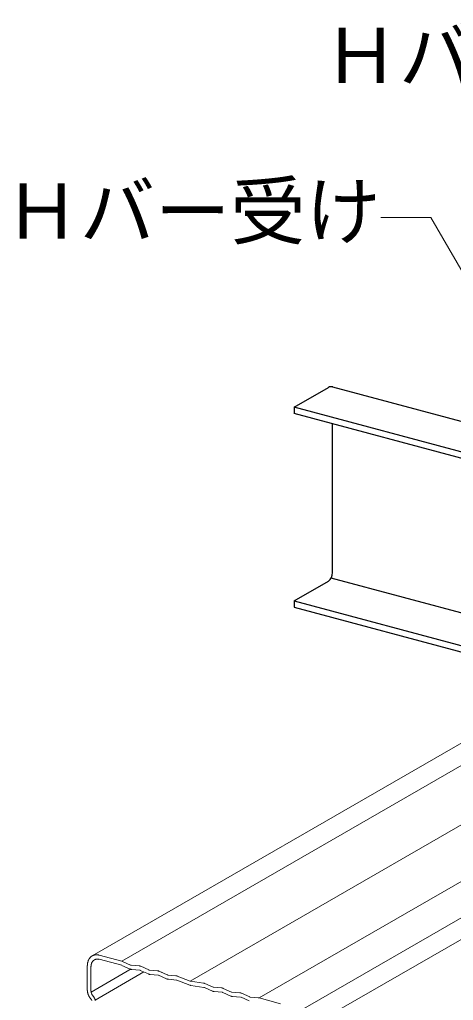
# Model space of a CAD drawing. Units: millimetres on the paper. Extents: x -195 to 195, y -140 to 138.
# Drawn here: x 60.06 to 68.71, y 81.15 to 100.72 of the extents above; entities that cross this region are included whole.
import ezdxf
from ezdxf.enums import TextEntityAlignment as Align

# ---------------------------------------------------------------- set-up
doc = ezdxf.new("R2010")
doc.units = ezdxf.units.MM
for name, color, linetype, lineweight in [('0-2_横架材（スタッド）', 3, 'Continuous', 18), ('0-3_Hバー受け', 2, 'Continuous', 25), ('0-6_文字', 7, 'Continuous', 18)]:
    doc.layers.add(name, color=color, linetype=linetype, lineweight=lineweight)
doc.styles.add('ＭＳ ゴシック', font='')
doc.styles.get('ＭＳ ゴシック').set_extended_font_data('MS Gothic')

msp = doc.modelspace()

# ---------------------------------------------------------------- linework, layer by layer
at = {"layer": '0-2_横架材（スタッド）'}
for p, q in [((81.8, 93.751), (61.51, 82.036)), ((62.098, 81.932), (82.325, 93.61)), ((63.464, 81.534), (83.728, 93.234)), ((64.836, 81.198), (85.064, 92.876)), ((85.92, 92.647), (65.625, 80.929)), ((66.206, 80.831), (86.433, 92.509)), ((61.651, 82.052), (62.098, 81.932)), ((61.413, 81.842), (61.413, 81.353)), ((61.486, 81.823), (61.486, 81.334)), ((61.651, 81.968), (62.098, 81.848)), ((62.103, 81.846), (62.264, 81.773)), ((62.114, 81.926), (62.275, 81.853)), ((62.285, 81.85), (62.447, 81.837)), ((62.48, 81.828), (62.641, 81.755)), ((61.488, 81.315), (62.289, 81.778)), ((61.571, 81.154), (62.542, 81.715)), ((62.297, 81.764), (62.458, 81.751)), ((62.468, 81.748), (62.629, 81.675)), ((62.651, 81.753), (62.812, 81.739)), ((62.823, 81.653), (62.662, 81.667)), ((62.994, 81.578), (62.833, 81.65)), ((63.006, 81.657), (62.844, 81.73)), ((62.845, 81.73), (62.901, 81.705)), ((63.177, 81.641), (63.016, 81.655)), ((63.464, 81.534), (63.204, 81.635)), ((63.028, 81.569), (63.188, 81.555)), ((63.456, 81.453), (63.197, 81.553)), ((63.47, 81.533), (63.73, 81.494)), ((63.738, 81.408), (63.478, 81.447)), ((63.919, 81.413), (63.757, 81.486)), ((61.513, 81.252), (61.547, 81.205)), ((63.907, 81.333), (63.746, 81.406)), ((63.929, 81.41), (64.09, 81.397)), ((63.94, 81.324), (64.101, 81.311)), ((64.272, 81.235), (64.111, 81.308)), ((64.284, 81.315), (64.122, 81.388)), ((64.455, 81.299), (64.294, 81.312)), ((64.305, 81.226), (64.466, 81.213)), ((64.649, 81.217), (64.488, 81.29)), ((61.459, 81.21), (61.495, 81.159)), ((64.637, 81.137), (64.476, 81.21)), ((64.659, 81.214), (64.82, 81.201)), ((64.836, 81.198), (65.265, 81.083))]:
    msp.add_line(p, q, dxfattribs=at)
for centre, radius, start, end in [((61.605, 81.88), 0.183, 137.8091, 140.9221), ((61.601, 81.883), 0.179, 134.6426, 137.8086), ((61.598, 81.886), 0.175, 131.4291, 134.642), ((61.596, 81.888), 0.172, 128.1757, 131.4284), ((61.595, 81.89), 0.169, 124.8903, 128.1749), ((61.594, 81.891), 0.167, 121.5817, 124.8895), ((61.593, 81.892), 0.166, 118.2592, 121.5808), ((61.593, 81.893), 0.166, 114.9324, 118.2583), ((61.593, 81.892), 0.166, 111.6111, 114.9315), ((61.594, 81.891), 0.167, 108.3048, 111.6102), ((61.594, 81.889), 0.169, 105.0229, 108.304), ((61.595, 81.887), 0.172, 101.774, 105.0221), ((61.596, 81.884), 0.175, 98.5659, 101.7733), ((61.596, 81.88), 0.179, 95.4056, 98.5653), ((61.597, 81.875), 0.184, 92.2992, 95.4052), ((61.597, 81.87), 0.189, 89.2514, 92.2988), ((61.597, 81.864), 0.195, 86.2662, 89.2511), ((61.596, 81.857), 0.202, 83.3462, 86.266), ((61.595, 81.85), 0.209, 80.4933, 83.3461), ((61.594, 81.843), 0.216, 77.7084, 80.4933), ((61.592, 81.835), 0.225, 74.9915, 77.7084), ((61.703, 81.843), 0.289, 173.2728, 175.567), ((61.713, 81.843), 0.299, 175.5667, 177.8101), ((61.723, 81.842), 0.309, 177.8098, 180.0057), ((61.693, 81.844), 0.28, 170.9249, 173.2731), ((61.683, 81.846), 0.27, 168.5201, 170.9252), ((61.674, 81.848), 0.26, 166.0554, 168.5203), ((61.664, 81.85), 0.25, 163.5283, 166.0556), ((61.656, 81.853), 0.241, 160.9368, 163.5285), ((61.647, 81.856), 0.232, 158.279, 160.9369), ((61.639, 81.859), 0.224, 155.5537, 158.279), ((61.632, 81.862), 0.215, 152.7603, 155.5537), ((61.625, 81.866), 0.208, 149.899, 152.7602), ((61.619, 81.869), 0.201, 146.9709, 149.8989), ((61.613, 81.873), 0.194, 143.9777, 146.9707), ((61.609, 81.876), 0.188, 140.9225, 143.9774), ((61.7, 81.823), 0.214, 177.8098, 180.0057), ((61.687, 81.823), 0.201, 173.2728, 175.567), ((61.694, 81.823), 0.207, 175.5667, 177.8101), ((61.68, 81.824), 0.194, 170.9249, 173.2731), ((61.673, 81.825), 0.187, 168.5201, 170.9252), ((61.667, 81.827), 0.18, 166.0554, 168.5203), ((61.66, 81.828), 0.173, 163.5283, 166.0556), ((61.654, 81.83), 0.167, 160.9368, 163.5285), ((61.648, 81.832), 0.161, 158.279, 160.9369), ((61.643, 81.834), 0.155, 155.5537, 158.279), ((61.638, 81.837), 0.149, 152.7603, 155.5537), ((61.633, 81.839), 0.144, 149.899, 152.7602), ((61.629, 81.841), 0.139, 146.9709, 149.8989), ((61.625, 81.844), 0.135, 143.9777, 146.9707), ((61.622, 81.846), 0.131, 140.9225, 143.9774), ((61.619, 81.849), 0.127, 137.8091, 140.9221), ((61.616, 81.851), 0.124, 134.6426, 137.8086), ((61.614, 81.853), 0.121, 131.4291, 134.642), ((61.613, 81.854), 0.119, 128.1757, 131.4284), ((61.612, 81.856), 0.117, 124.8903, 128.1749), ((61.611, 81.857), 0.116, 121.5817, 124.8895), ((61.611, 81.857), 0.115, 118.2592, 121.5808), ((61.611, 81.857), 0.115, 114.9324, 118.2583), ((61.611, 81.857), 0.115, 111.6111, 114.9315), ((61.611, 81.856), 0.116, 108.3048, 111.6102), ((61.612, 81.855), 0.117, 105.0229, 108.304), ((61.612, 81.854), 0.119, 101.774, 105.0221), ((61.613, 81.851), 0.121, 98.5659, 101.7733), ((61.613, 81.849), 0.124, 95.4056, 98.5653), ((61.613, 81.845), 0.127, 92.2992, 95.4052), ((61.613, 81.842), 0.131, 89.2514, 92.2988), ((61.613, 81.838), 0.135, 86.2662, 89.2511), ((61.613, 81.833), 0.14, 83.3462, 86.266), ((61.612, 81.828), 0.145, 80.4933, 83.3461), ((61.612, 81.823), 0.15, 77.7084, 80.4933), ((61.61, 81.817), 0.155, 74.9915, 77.7084), ((62.071, 81.832), 0.103, 72.342, 74.9916), ((62.09, 81.817), 0.0314, 72.342, 74.9916), ((62.09, 81.818), 0.0302, 74.9915, 75), ((62.089, 81.816), 0.0326, 69.7586, 72.3422), ((62.089, 81.815), 0.0339, 67.2394, 69.7588), ((62.088, 81.814), 0.0352, 65.7057, 67.2397), ((62.07, 81.828), 0.107, 69.7586, 72.3422), ((62.069, 81.824), 0.111, 67.2394, 69.7588), ((62.067, 81.82), 0.116, 65.7057, 67.2397), ((62.289, 81.884), 0.0339, 247.2394, 249.7588), ((62.29, 81.885), 0.0352, 245.7057, 247.2397), ((62.289, 81.883), 0.0326, 249.7586, 252.3422), ((62.289, 81.882), 0.0314, 252.342, 254.9916), ((62.288, 81.881), 0.0302, 254.9915, 257.7085), ((62.288, 81.879), 0.0291, 257.7084, 260.4933), ((62.288, 81.878), 0.0281, 260.4933, 263.3461), ((62.288, 81.877), 0.0271, 263.3462, 265.1699), ((62.439, 81.748), 0.0892, 83.3462, 85.1699), ((62.439, 81.745), 0.0924, 80.4933, 83.3461), ((62.438, 81.741), 0.0958, 77.7084, 80.4933), ((62.437, 81.738), 0.0994, 74.9915, 77.7084), ((62.436, 81.734), 0.103, 72.342, 74.9916), ((62.435, 81.73), 0.107, 69.7586, 72.3422), ((62.434, 81.727), 0.111, 67.2394, 69.7588), ((62.432, 81.723), 0.116, 65.7057, 67.2397), ((62.311, 81.879), 0.116, 245.7057, 247.2397), ((62.31, 81.875), 0.111, 247.2394, 249.7588), ((62.308, 81.871), 0.107, 249.7586, 252.3422), ((62.307, 81.867), 0.103, 252.342, 254.9916), ((62.306, 81.863), 0.0994, 254.9915, 257.7085), ((62.305, 81.86), 0.0958, 257.7084, 260.4933), ((62.305, 81.856), 0.0924, 260.4933, 263.3461), ((62.3, 81.806), 0.0415, 262.2226, 266.3052), ((62.456, 81.724), 0.0271, 83.3462, 86.266), ((62.456, 81.723), 0.0281, 80.4933, 83.3461), ((62.455, 81.722), 0.0291, 77.7084, 80.4933), ((62.455, 81.721), 0.0302, 74.9915, 77.7084), ((62.455, 81.72), 0.0314, 72.342, 74.9916), ((62.455, 81.718), 0.0326, 69.7586, 72.3422), ((62.454, 81.717), 0.0339, 67.2394, 69.7588), ((62.454, 81.716), 0.0352, 65.7057, 67.2397), ((62.677, 81.781), 0.116, 245.7057, 247.2397), ((62.675, 81.777), 0.111, 247.2394, 249.7588), ((62.674, 81.773), 0.107, 249.7586, 252.3422), ((62.655, 81.787), 0.0352, 245.7057, 247.2397), ((62.672, 81.769), 0.103, 252.342, 254.9916), ((62.655, 81.786), 0.0339, 247.2394, 249.7588), ((62.654, 81.785), 0.0326, 249.7586, 252.3422), ((62.654, 81.784), 0.0314, 252.342, 254.9916), ((62.653, 81.783), 0.0302, 254.9915, 257.7085), ((62.671, 81.765), 0.0994, 254.9915, 257.7085), ((62.653, 81.782), 0.0291, 257.7084, 260.4933), ((62.653, 81.781), 0.0281, 260.4933, 263.3461), ((62.653, 81.78), 0.0271, 263.3462, 265.8965), ((62.671, 81.762), 0.0958, 257.7084, 260.4933), ((62.67, 81.759), 0.0924, 260.4933, 263.3461), ((62.67, 81.755), 0.0892, 263.3462, 265.1699), ((62.794, 81.552), 0.187, 83.8086, 84.7072), ((62.804, 81.647), 0.0924, 80.4933, 83.3461), ((62.803, 81.644), 0.0958, 77.7084, 80.4933), ((62.802, 81.64), 0.0994, 74.9915, 77.7084), ((62.821, 81.626), 0.0271, 83.3462, 85.1699), ((62.821, 81.625), 0.0281, 80.4933, 83.3461), ((62.821, 81.624), 0.0291, 77.7084, 80.4933), ((62.82, 81.623), 0.0302, 74.9915, 77.7084), ((62.801, 81.636), 0.103, 72.342, 74.9916), ((62.82, 81.622), 0.0314, 72.342, 74.9916), ((62.82, 81.621), 0.0326, 69.7586, 72.3422), ((62.819, 81.619), 0.0339, 67.2394, 69.7588), ((62.8, 81.633), 0.107, 69.7586, 72.3422), ((62.819, 81.618), 0.0352, 65.7057, 67.2397), ((62.799, 81.629), 0.111, 67.2394, 69.7588), ((62.797, 81.625), 0.116, 65.6987, 67.2397), ((63.013, 81.673), 0.0173, 244.973, 247.9761), ((63.02, 81.688), 0.0339, 247.2394, 249.7588), ((63.019, 81.687), 0.0326, 249.7586, 252.3422), ((63.019, 81.686), 0.0314, 252.342, 254.9916), ((63.019, 81.685), 0.0302, 254.9915, 257.7085), ((63.018, 81.684), 0.0291, 257.7084, 260.4933), ((63.018, 81.683), 0.0281, 260.4933, 263.3461), ((63.018, 81.682), 0.0271, 263.3462, 265.1699), ((63.169, 81.552), 0.0892, 83.3462, 85.1699), ((63.169, 81.549), 0.0924, 80.4933, 83.3461), ((63.168, 81.546), 0.0958, 77.7084, 80.4933), ((63.168, 81.542), 0.0994, 74.9915, 77.7084), ((63.167, 81.539), 0.103, 72.342, 74.9916), ((63.165, 81.535), 0.107, 69.7586, 72.3422), ((63.191, 81.603), 0.034, 67.9636, 70.6885), ((63.042, 81.683), 0.116, 245.7057, 247.2397), ((63.04, 81.679), 0.111, 247.2394, 249.7588), ((63.039, 81.675), 0.107, 249.7586, 252.3422), ((63.037, 81.671), 0.103, 252.342, 254.9916), ((63.036, 81.668), 0.0994, 254.9915, 257.7085), ((63.036, 81.664), 0.0958, 257.7084, 260.4933), ((63.035, 81.661), 0.0924, 260.4933, 263.3461), ((63.035, 81.658), 0.0892, 263.3462, 265.3656), ((63.186, 81.528), 0.0271, 83.3462, 85.8959), ((63.186, 81.527), 0.0281, 80.4933, 83.3461), ((63.186, 81.526), 0.0291, 77.7084, 80.4933), ((63.185, 81.525), 0.0302, 74.9915, 77.7084), ((63.185, 81.524), 0.0314, 72.342, 74.9916), ((63.185, 81.523), 0.0326, 69.7586, 72.3422), ((63.2, 81.562), 0.0095, 247.8364, 250.8156), ((63.496, 81.557), 0.111, 248.8934, 249.7588), ((63.495, 81.553), 0.107, 249.7586, 252.3422), ((63.494, 81.549), 0.103, 252.342, 254.9916), ((63.476, 81.566), 0.0339, 248.8935, 249.7588), ((63.475, 81.564), 0.0314, 252.342, 254.9916), ((63.476, 81.565), 0.0326, 249.7586, 252.3422), ((63.475, 81.563), 0.0302, 254.9915, 257.7085), ((63.493, 81.545), 0.0994, 254.9915, 257.7085), ((63.475, 81.561), 0.0291, 257.7084, 260.4933), ((63.475, 81.56), 0.0281, 260.4933, 261.475), ((63.492, 81.542), 0.0958, 257.7084, 260.4933), ((63.492, 81.538), 0.0924, 260.4933, 261.475), ((63.717, 81.402), 0.0924, 80.4933, 81.475), ((63.716, 81.399), 0.0958, 77.7084, 80.4933), ((63.715, 81.395), 0.0994, 74.9915, 77.7084), ((63.714, 81.392), 0.103, 72.342, 74.9916), ((63.713, 81.388), 0.107, 69.7586, 72.3422), ((63.712, 81.384), 0.111, 67.2394, 69.7588), ((63.743, 81.457), 0.032, 63.804, 69.1417), ((63.915, 81.404), 0.0096, 63.7748, 69.171), ((63.932, 81.444), 0.0339, 247.2394, 249.7588), ((63.932, 81.443), 0.0326, 249.7586, 252.3422), ((63.932, 81.441), 0.0314, 252.342, 254.9916), ((63.931, 81.44), 0.0302, 254.9915, 257.7085), ((63.931, 81.439), 0.0291, 257.7084, 260.4933), ((61.634, 81.353), 0.221, 180.0054, 182.1571), ((61.627, 81.353), 0.214, 180, 180.0057), ((61.64, 81.354), 0.227, 182.1567, 184.2676), ((61.647, 81.354), 0.233, 184.2673, 186.3408), ((61.652, 81.355), 0.239, 186.3405, 188.38), ((61.658, 81.356), 0.245, 188.3797, 190.3885), ((61.663, 81.356), 0.25, 190.3882, 192.3697), ((61.667, 81.357), 0.254, 192.3694, 194.3269), ((61.671, 81.358), 0.258, 194.3266, 196.2634), ((61.675, 81.359), 0.262, 196.263, 198.1823), ((61.678, 81.36), 0.265, 198.182, 200.0869), ((61.68, 81.361), 0.267, 200.0866, 201.9804), ((61.681, 81.362), 0.269, 201.9801, 203.8659), ((61.682, 81.362), 0.27, 203.8656, 205.7465), ((61.683, 81.362), 0.27, 205.7462, 207.6254), ((61.682, 81.362), 0.27, 207.6251, 209.5056), ((61.681, 81.362), 0.269, 209.5053, 211.3904), ((61.68, 81.361), 0.268, 211.3901, 213.2827), ((61.609, 81.334), 0.123, 180.0054, 182.1571), ((61.605, 81.334), 0.119, 180, 180.0057), ((61.613, 81.334), 0.126, 182.1567, 184.2676), ((61.616, 81.334), 0.13, 184.2673, 186.3408), ((61.619, 81.335), 0.133, 186.3405, 188.38), ((61.622, 81.335), 0.136, 188.3797, 190.3885), ((61.625, 81.336), 0.139, 190.3882, 192.3697), ((61.627, 81.336), 0.141, 192.3694, 194.3269), ((61.63, 81.337), 0.144, 194.3266, 196.2634), ((61.632, 81.337), 0.145, 196.263, 198.1823), ((61.633, 81.338), 0.147, 198.182, 200.0869), ((61.634, 81.338), 0.148, 200.0866, 201.9804), ((61.635, 81.338), 0.149, 201.9801, 203.8659), ((61.636, 81.339), 0.15, 203.8656, 205.7465), ((61.636, 81.339), 0.15, 205.7462, 207.6254), ((61.636, 81.339), 0.15, 207.6251, 209.5056), ((61.635, 81.338), 0.149, 209.5053, 211.3904), ((61.635, 81.338), 0.149, 211.3901, 213.2827), ((61.634, 81.337), 0.147, 213.2824, 215.1857), ((61.632, 81.336), 0.146, 215.1854, 215.2189), ((63.733, 81.379), 0.0291, 77.7084, 80.4933), ((63.734, 81.38), 0.0281, 80.4933, 81.475), ((63.733, 81.378), 0.0302, 74.9915, 77.7084), ((63.733, 81.377), 0.0314, 72.342, 74.9916), ((63.732, 81.376), 0.0326, 69.7586, 72.3422), ((63.732, 81.375), 0.0339, 67.2394, 69.7588), ((63.736, 81.383), 0.025, 65.4356, 67.5097), ((63.955, 81.438), 0.116, 245.7058, 247.2397), ((63.953, 81.434), 0.111, 247.2394, 249.7588), ((63.951, 81.431), 0.107, 249.7586, 252.3422), ((63.95, 81.427), 0.103, 252.342, 254.9916), ((63.949, 81.423), 0.0994, 254.9915, 257.7085), ((63.931, 81.438), 0.0281, 260.4933, 263.3461), ((63.931, 81.437), 0.0271, 263.3462, 265.1699), ((63.948, 81.419), 0.0958, 257.7084, 260.4933), ((63.948, 81.416), 0.0924, 260.4933, 263.3461), ((63.948, 81.413), 0.0892, 263.3462, 265.1699), ((64.082, 81.308), 0.0892, 83.3462, 85.1699), ((64.082, 81.305), 0.0924, 80.4933, 83.3461), ((64.081, 81.301), 0.0958, 77.7084, 80.4933), ((64.08, 81.298), 0.0994, 74.9915, 77.7084), ((64.099, 81.283), 0.0271, 83.3462, 85.1699), ((64.099, 81.283), 0.0281, 80.4933, 83.3461), ((64.098, 81.281), 0.0291, 77.7084, 80.4933), ((64.098, 81.28), 0.0302, 74.9915, 77.7084), ((64.079, 81.294), 0.103, 72.342, 74.9916), ((64.098, 81.279), 0.0314, 72.342, 74.9916), ((64.098, 81.278), 0.0326, 69.7586, 72.3422), ((64.097, 81.277), 0.0339, 67.2394, 69.7588), ((64.078, 81.29), 0.107, 69.7586, 72.3422), ((64.097, 81.276), 0.0352, 65.7057, 67.2397), ((64.077, 81.286), 0.111, 67.2394, 69.7588), ((64.095, 81.328), 0.0661, 65.1813, 67.7645), ((64.32, 81.34), 0.116, 245.7057, 247.2397), ((64.318, 81.337), 0.111, 247.2394, 249.7588), ((64.317, 81.333), 0.107, 249.7586, 252.3422), ((64.29, 81.328), 0.0144, 244.6749, 248.2709), ((64.315, 81.329), 0.103, 252.342, 254.9916), ((64.298, 81.346), 0.0339, 247.2394, 249.7588), ((64.297, 81.345), 0.0326, 249.7586, 252.3422), ((64.297, 81.344), 0.0314, 252.342, 254.9916), ((64.296, 81.342), 0.0302, 254.9915, 257.7085), ((64.314, 81.325), 0.0994, 254.9915, 257.7085), ((64.296, 81.341), 0.0291, 257.7084, 260.4933), ((64.296, 81.34), 0.0281, 260.4933, 263.3461), ((64.296, 81.339), 0.0271, 263.3462, 265.3662), ((64.314, 81.322), 0.0958, 257.7084, 260.4933), ((64.313, 81.318), 0.0924, 260.4933, 263.3461), ((64.313, 81.315), 0.0892, 263.3462, 265.1699), ((64.447, 81.21), 0.0892, 83.3462, 85.3662), ((64.447, 81.207), 0.0924, 80.4933, 83.3461), ((64.446, 81.203), 0.0958, 77.7084, 80.4933), ((64.445, 81.2), 0.0994, 74.9915, 77.7084), ((64.444, 81.196), 0.103, 72.342, 74.9916), ((64.443, 81.192), 0.107, 69.7586, 72.3422), ((64.442, 81.188), 0.111, 67.2394, 69.7588), ((64.44, 81.185), 0.116, 65.7058, 67.2397), ((64.663, 81.249), 0.0352, 245.4106, 247.2397), ((64.663, 81.248), 0.0339, 247.2394, 249.7588), ((64.662, 81.247), 0.0326, 249.7586, 252.3422), ((64.662, 81.246), 0.0314, 252.342, 254.9916), ((64.662, 81.245), 0.0302, 254.9915, 257.7085), ((64.661, 81.244), 0.0291, 257.7084, 260.4933), ((64.661, 81.242), 0.0271, 263.3462, 265.1705), ((61.678, 81.36), 0.265, 213.2824, 214.2995), ((61.453, 81.129), 0.0516, 33.2824, 34.9747), ((61.453, 81.129), 0.052, 31.3901, 33.2827), ((61.452, 81.129), 0.0523, 29.5053, 31.3904), ((61.452, 81.129), 0.0525, 27.6251, 29.5056), ((61.452, 81.129), 0.0526, 25.7462, 27.6254), ((61.452, 81.129), 0.0525, 23.8656, 25.7465), ((61.452, 81.129), 0.0523, 21.9801, 23.8659), ((61.408, 81.107), 0.17, 33.2824, 35.1857), ((61.407, 81.106), 0.171, 31.3901, 33.2827), ((61.406, 81.106), 0.172, 29.5053, 31.3904), ((61.406, 81.105), 0.173, 27.6251, 29.5056), ((61.406, 81.105), 0.173, 25.7462, 27.6254), ((61.406, 81.105), 0.172, 23.8656, 25.7465), ((61.406, 81.106), 0.172, 21.9801, 23.8659), ((61.407, 81.106), 0.171, 20.0866, 21.9804), ((61.409, 81.106), 0.169, 18.182, 20.0869), ((61.411, 81.107), 0.167, 16.263, 18.1823), ((61.413, 81.108), 0.165, 14.3266, 16.2633), ((64.464, 81.186), 0.0271, 83.3462, 85.1699), ((64.464, 81.185), 0.0281, 80.4933, 83.3461), ((64.464, 81.184), 0.0291, 77.7084, 80.4933), ((64.463, 81.183), 0.0302, 74.9915, 77.7084), ((64.463, 81.181), 0.0314, 72.342, 74.9916), ((64.463, 81.18), 0.0326, 69.7586, 72.3422), ((64.462, 81.179), 0.0339, 67.2394, 69.7588), ((64.471, 81.198), 0.0128, 64.4446, 68.5012), ((64.661, 81.242), 0.0281, 260.4933, 263.3461), ((64.819, 81.183), 0.0175, 79.4383, 89.0782), ((64.812, 81.109), 0.0924, 80.4933, 83.3461), ((64.811, 81.106), 0.0958, 77.7084, 80.4933), ((64.811, 81.102), 0.0994, 74.9915, 77.7084)]:
    msp.add_arc(centre, radius, start, end, dxfattribs=at)
at = {"layer": '0-3_Hバー受け'}
for p, q in [((65.536, 92.985), (66.221, 93.38)), ((66.302, 93.39), (76.461, 90.668)), ((65.536, 92.985), (65.536, 92.859)), ((75.738, 90.251), (65.536, 92.985)), ((75.589, 90.165), (65.536, 92.859)), ((66.302, 89.685), (66.302, 92.653)), ((65.536, 89.121), (66.217, 89.514)), ((71.933, 88.054), (66.269, 89.572)), ((65.536, 89.121), (65.536, 88.995)), ((65.536, 89.121), (71.167, 87.612)), ((65.536, 88.995), (71.018, 87.526))]:
    msp.add_line(p, q, dxfattribs=at)
for centre, radius, start, end in [((66.483, 93.032), 0.436, 127.58517, 127.58519), ((66.274, 93.284), 0.11, 121.2785, 121.2786), ((66.274, 93.284), 0.11, 75, 118.7215), ((66.083, 89.687), 0.218, 307.5852, 359.422)]:
    msp.add_arc(centre, radius, start, end, dxfattribs=at)
at = {"layer": '0-6_文字'}
for p, q in [((67.261, 96.768), (68.261, 96.768)), ((68.261, 96.768), (70.926, 92.151))]:
    msp.add_line(p, q, dxfattribs=at)

# ---------------------------------------------------------------- texts
at = {"layer": '0-6_文字', "style": 'ＭＳ ゴシック'}
for s, p in [('Ｈバー受け接合金具', (66.12, 99.122)), ('Ｈバー受け', (59.761, 96.018))]:
    msp.add_text(s, height=1.1, dxfattribs=at).set_placement(p, align=Align.BOTTOM_LEFT)

doc.saveas('drawing.dxf')
